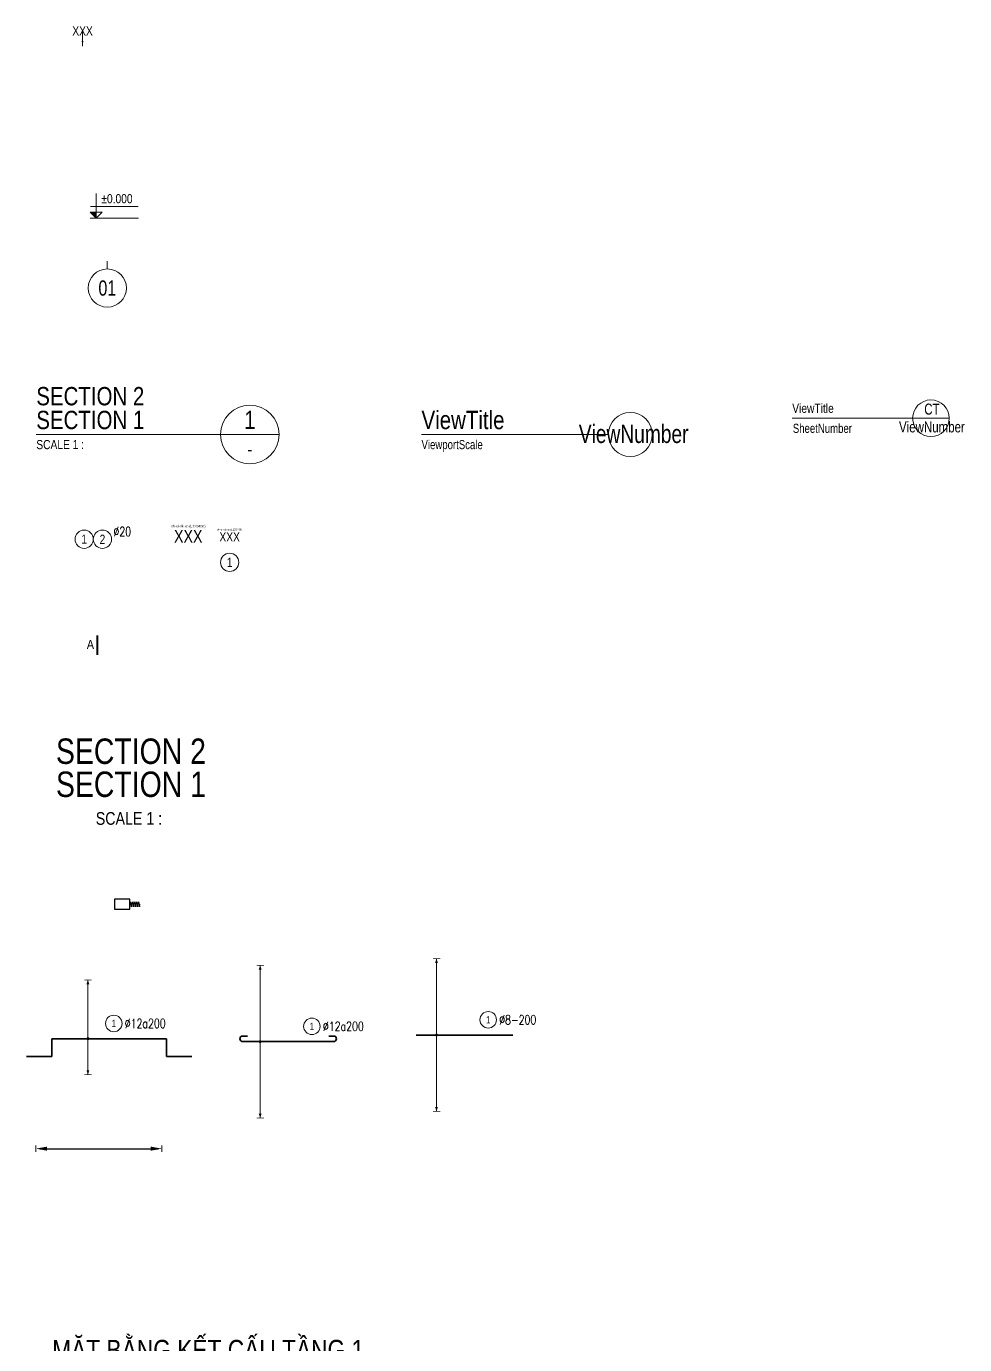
# Model space of a CAD drawing. Header units: millimetres. Extents: x -2123450 to -961021, y -260876 to 649159.
# Drawn here: x -1134543 to -1116093, y 443240 to 469162 of the extents above; entities that cross this region are included whole.
import ezdxf
from ezdxf.enums import TextEntityAlignment as Align

# ---------------------------------------------------------------- set-up
doc = ezdxf.new("R2010")
doc.units = ezdxf.units.MM
doc.header["$LTSCALE"] = 1000
doc.header["$MEASUREMENT"] = 0
doc.header["$PDMODE"] = 66
doc.linetypes.add('CENTER2', pattern=[1.125, 0.75, -0.125, 0.125, -0.125])
doc.layers.get('0').update_dxf_attribs({"linetype": 'CONTINUOUS'})
doc.layers.get('DEFPOINTS').update_dxf_attribs({"linetype": 'CONTINUOUS'})
for name, color, linetype, lineweight in [('NDC_S_ANNO', 7, 'CONTINUOUS', 15), ('NDC_S_AXIS', 5, 'CENTER2', 15), ('NDC_S_DIM', 1, 'CONTINUOUS', 9), ('NDC_S_REBAR', 4, 'CONTINUOUS', 35), ('NDC_S_SYMBOL', 1, 'CONTINUOUS', 13), ('NDC_S_TEXT SYMBOL', 7, 'CONTINUOUS', 15), ('NDC_S_THIN LINE', 8, 'CONTINUOUS', 9), ('NDC_S_VN TEXT', 7, 'CONTINUOUS', 9)]:
    doc.layers.add(name, color=color, linetype=linetype, lineweight=lineweight)
doc.styles.add('Arial', font='arial.ttf')
doc.styles.add('NDC_ANNO', font='', dxfattribs={"width": 0.8})
doc.styles.add('NDC_ARIAL', font='arial.ttf', dxfattribs={"width": 0.8})
doc.styles.add('NDC_DIM', font='', dxfattribs={"width": 0.75})
doc.styles.add('NDC_EN TXT', font='romans.shx', dxfattribs={"width": 0.8})
doc.styles.add('NDC_VIE TXT', font='arial.ttf', dxfattribs={"width": 0.8})
doc.styles.get('NDC_ANNO').set_extended_font_data('Dotum')
doc.styles.get('NDC_DIM').set_extended_font_data('Dotum')
doc.dimstyles.new('NDC_dim_iso', dxfattribs={"dimtxt": 1.8, "dimasz": 1, "dimexe": 1.5, "dimexo": 2.5, "dimgap": 1, "dimtad": 1, "dimdec": 0, "dimzin": 0, "dimdsep": 46, "dimtxsty": 'NDC_DIM', "dimblk": 'DIMMARK', "dimcen": 0.09, "dimdle": 1.2, "dimclrd": 1, "dimclre": 1, "dimclrt": 3, "dimadec": 0, "dimazin": 0, "dimtfac": 1, "dimtdec": 0, "dimtix": 1, "dimtofl": 0, "dimtmove": 0, "dimatfit": 3, "dimfxl": 4.5, "dimfxlon": 1, "dimtolj": 1, "dimtzin": 0, "dimarcsym": 0})
doc.dimstyles.new('NDC_rai_thep', dxfattribs={"dimtxt": 2, "dimasz": 0.8, "dimexe": 0, "dimexo": 0, "dimtad": 1, "dimdec": 0, "dimzin": 12, "dimdsep": 46, "dimtxsty": 'NDC_DIM', "dimblk": 'kata_block_RUNTIC', "dimcen": 0, "dimse1": 1, "dimse2": 1, "dimclrd": 8, "dimclre": 6, "dimclrt": 7, "dimadec": 0, "dimazin": 3, "dimtfac": 1, "dimtdec": 0, "dimtmove": 2, "dimatfit": 3, "dimldrblk": 'kata_block_LEADERTIC', "dimfxl": 1, "dimtolj": 1, "dimtzin": 0, "dimlwd": -1, "dimlwe": -1, "dimarcsym": 0})

# ---------------------------------------------------------------- blocks, each defined once
blk = doc.blocks.new('DIMMARK')
at = {"layer": 'NDC_S_DIM', "color": 1}
blk.add_line((-1.5, 0), (1, 0), dxfattribs=at)
at = {"layer": 'NDC_S_DIM', "color": 2, "const_width": 0.15}
blk.add_lwpolyline([(-0.5, -0.5), (0.5, 0.5)], dxfattribs=at)
blk = doc.blocks.new('*U745')
at = {"layer": 'NDC_S_DIM'}
blk.add_circle((0, 0), 3.75, dxfattribs=at)
at = {"layer": 'NDC_S_SYMBOL'}
blk.add_line((0, 3.75), (0, 5.25), dxfattribs=at)
at = {"layer": 'NDC_S_TEXT SYMBOL', "color": 7, "style": 'NDC_ANNO', "width": 0.8}
blk.add_attdef('GRID', text='', height=3, dxfattribs=at).set_placement((0, 0), align=Align.MIDDLE)
blk = doc.blocks.new('*U749')
for centre in [(-5.4, 0), (-1.8, 0)]:
    blk.add_circle(centre, 1.8)
at = {"layer": 'NDC_S_VN TEXT', "color": 7, "style": 'Arial', "width": 0.8}
for tag, p in [('SH1', (-5.4, 0)), ('SH2', (-1.8, 0))]:
    blk.add_attdef(tag, text='', height=1.8, dxfattribs=at).set_placement(p, align=Align.MIDDLE)
at = {"layer": 'NDC_S_VN TEXT', "color": 3, "style": 'NDC_EN TXT', "width": 0.75}
blk.add_attdef('DK1', (0.36, 0.61), '', height=1.8, dxfattribs=at)
blk = doc.blocks.new('*U704')
at = {"layer": 'NDC_S_ANNO', "linetype": 'ByBlock', "lineweight": -2}
blk.add_line((0, 3.61), (0, -0.25), dxfattribs=at)
at = {"layer": 'NDC_S_ANNO', "ltscale": 0.005, "const_width": 0.36}
blk.add_lwpolyline([(0, -0.25), (0, 3.61)], dxfattribs=at)
at = {"layer": 'NDC_S_TEXT SYMBOL', "linetype": 'ByBlock', "lineweight": -2, "style": 'NDC_ARIAL', "width": 0.85}
blk.add_attdef('DETAIL', text='', height=1.8, dxfattribs=at).set_placement((-0.64, 1.82), align=Align.MIDDLE_RIGHT)
blk = doc.blocks.new('kata_block_CT')
at = {"layer": 'NDC_S_ANNO'}
blk.add_hatch(color=3, dxfattribs=at).paths.add_polyline_path([(0, 1.15), (-1.16, 1.15), (0, 0)])
at = {"layer": 'NDC_S_ANNO', "ltscale": 50}
h = blk.add_hatch(dxfattribs=at)
h.set_pattern_fill('ANSI31', color=256, scale=1.0125, style=0)
h.set_pattern_definition([(45, (0, 4e-12), (-2.273, 2.273), [])])
h.paths.add_polyline_path([(0, 1.15), (0, 0), (1.16, 1.15)])
for p, q in [((8.32, 0), (-1.18, 0)), ((-1.15, 2.26), (8.26, 2.26))]:
    blk.add_line(p, q, dxfattribs=at)
for points in [[(0, 4.82), (0, 0)], [(0, 0), (-1.16, 1.15), (0, 1.15)], [(0, 0), (1.16, 1.15), (0, 1.15)]]:
    blk.add_lwpolyline(points, dxfattribs=at)
at = {"layer": 'NDC_S_ANNO', "color": 8, "ltscale": 50}
blk.add_lwpolyline([(0, 0), (-1.16, 1.15), (0, 1.15)], dxfattribs=at)
at = {"layer": 'NDC_S_TEXT SYMBOL', "color": 3, "style": 'NDC_ANNO', "width": 0.8}
blk.add_attdef('CT', (1.01, 2.93), '', height=1.8, dxfattribs=at)
blk = doc.blocks.new('*U742')
at = {"layer": 'NDC_S_DIM', "color": 0, "linetype": 'ByBlock', "lineweight": -2}
blk.add_line((5.76, 0), (-42, 0), dxfattribs=at)
blk.add_circle((0, 0), 5.76, dxfattribs=at)
at = {"color": 6, "linetype": 'ByBlock', "lineweight": -2, "style": 'Arial', "width": 0.8}
blk.add_attdef('SECTDET2', (-42, 5.74), '', height=3.6, dxfattribs=at)
at = {"color": 0, "linetype": 'ByBlock', "lineweight": -2, "style": 'Arial', "width": 0.8}
blk.add_attdef('SECTDET1', (-42, 1.06), '', height=3.6, dxfattribs=at)
blk.add_attdef('DETT', text='', height=3.6, dxfattribs=at).set_placement((0, 2.88), align=Align.MIDDLE)
at = {"color": 3, "lineweight": 25, "style": 'Arial', "width": 0.8}
blk.add_attdef('SSCALE', (-42, -2.88), '', height=1.8, dxfattribs=at)
at = {"color": 3, "lineweight": 35, "style": 'Arial', "width": 0.8}
blk.add_attdef('C/REF', text='', height=2.52, dxfattribs=at).set_placement((0, -2.88), align=Align.MIDDLE)
blk = doc.blocks.new('kata_block_TD')
at = {"color": 6, "linetype": 'ByBlock', "lineweight": -2, "style": 'Arial', "width": 0.8}
blk.add_attdef('SECTDET2', text='', height=3.6, dxfattribs=at).set_placement((0, 5.74), align=Align.CENTER)
at = {"color": 0, "linetype": 'ByBlock', "lineweight": -2, "style": 'Arial', "width": 0.8}
blk.add_attdef('SECTDET1', text='', height=3.6, dxfattribs=at).set_placement((0, 1.06), align=Align.CENTER)
at = {"color": 3, "lineweight": 25, "style": 'Arial', "width": 0.8}
blk.add_attdef('SSCALE', text='', height=1.8, dxfattribs=at).set_placement((0, -2.88), align=Align.CENTER)
blk = doc.blocks.new('*U746')
h = blk.add_hatch(color=6)
edge = h.paths.add_edge_path()
edge.add_arc((-2.99, 0), 0.216, 0, 360)
at = {"layer": 'NDC_S_DIM', "color": 8}
for q in [(-2.99, 11.57), (-2.99, -7.07)]:
    blk.add_line((-2.99, 0), q, dxfattribs=at)
for points in [[(-3.72, 11.56, 0.144, 0.144, 0), (-2.28, 11.56, 0, 0, 0)], [(-3.71, -7.07, 0.144, 0.144, 0), (-2.27, -7.07, 0, 0, 0)]]:
    blk.add_lwpolyline(points, format="xyseb", dxfattribs=at)
at = {"layer": 'NDC_S_DIM'}
blk.add_circle((2.1, 3), 1.62, dxfattribs=at)
at = {"layer": 'NDC_S_DIM', "color": 6}
blk.add_circle((-2.99, 0), 0.216, dxfattribs=at)
at = {"layer": 'NDC_S_DIM', "color": 8}
for points in [[(-3.29, 10.7), (-3, 11.56), (-2.71, 10.7)], [(-3.28, -6.2), (-2.99, -7.07), (-2.71, -6.2)]]:
    blk.add_solid(points, dxfattribs=at)
at = {"layer": 'NDC_S_REBAR'}
for p, q in [((0, 0), (-10.09, 0)), ((-10.09, 0), (-10.09, -3.5)), ((0, 0), (12.46, 0)), ((12.46, 0), (12.46, -3.5)), ((-10.09, -3.5), (-15.09, -3.5)), ((12.46, -3.5), (17.46, -3.5))]:
    blk.add_line(p, q, dxfattribs=at)
at = {"layer": 'NDC_S_VN TEXT', "style": 'Arial', "width": 0.8}
blk.add_attdef('KHT', text='', height=1.44, dxfattribs=at).set_placement((2.1, 3), align=Align.MIDDLE_CENTER)
at = {"layer": 'NDC_S_VN TEXT', "color": 3, "style": 'NDC_EN TXT', "width": 0.75}
blk.add_attdef('DKT', (4.26, 2.1), '', height=1.8, dxfattribs=at)
blk = doc.blocks.new('kata_block_COUPLER')
at = {"color": 0}
blk.add_lwpolyline([(-1.5, -1), (1.5, -1), (1.5, 1), (-1.5, 1)], close=True, dxfattribs=at)
blk = doc.blocks.new('kata_block_RUNTIC')
at = {"layer": 'NDC_S_DIM', "color": 8}
blk.add_line((0, 0.75), (0, -0.75), dxfattribs=at)
blk.add_lwpolyline([(0, 0, 0, 1, 0), (-2.7, 0, 1, 1, 0)], format="xyseb", dxfattribs=at)
blk = doc.blocks.new('*D766')
at = {"color": 8, "transparency": 16777216}
blk.add_line((-1134274, 447093), (-1131960, 447093), dxfattribs=at)
at = {"layer": 'DEFPOINTS', "color": 0, "transparency": 16777216}
for p in [(-1134354, 447093), (-1131880, 447093), (-1131880, 447093)]:
    blk.add_point(p, dxfattribs=at)
at = {"color": 8, "transparency": 16777216, "xscale": 80, "yscale": 80, "zscale": 80, "rotation": 180}
blk.add_blockref('kata_block_RUNTIC', (-1134354, 447093), dxfattribs=at)
at = {"color": 8, "transparency": 16777216, "xscale": 80, "yscale": 80, "zscale": 80}
blk.add_blockref('kata_block_RUNTIC', (-1131880, 447093), dxfattribs=at)
blk = doc.blocks.new('kata_block_LEADERTIC')
at = {"layer": 'NDC_S_DIM', "color": 6}
blk.add_lwpolyline([(0, 0, 0, 1, 0), (-2.7, 0, 1, 1, 0)], format="xyseb", dxfattribs=at)
blk = doc.blocks.new('kata_block_KHTCT')
at = {"layer": 'DEFPOINTS', "color": 8, "style": 'Arial', "width": 0.8}
blk.add_attdef('CONG_THUC', text='', height=0.36, dxfattribs=at).set_placement((0, 1.44), align=Align.MIDDLE_CENTER)
at = {"layer": 'NDC_S_VN TEXT', "color": 3, "style": 'Arial', "width": 0.8}
blk.add_attdef('CHU_THICH', text='', height=1.8, dxfattribs=at).set_placement((0, 0), align=Align.MIDDLE_CENTER)
blk = doc.blocks.new('kata_block_REN')
blk.add_lwpolyline([(0, 0), (5, 25), (15, -25), (25, 25), (35, -25), (45, 25), (55, -25), (65, 25), (75, -25), (85, 25), (95, -25), (100, 0)])
blk = doc.blocks.new('*U741')
h = blk.add_hatch(color=6)
edge = h.paths.add_edge_path()
edge.add_arc((-3, 0), 0.216, 0, 360)
at = {"layer": 'NDC_S_DIM', "color": 8}
for q in [(-3, 15), (-3, -15)]:
    blk.add_line((-3, 0), q, dxfattribs=at)
for points in [[(-3.72, 15, 0.144, 0.144, 0), (-2.28, 15, 0, 0, 0)], [(-3.72, -15, 0.144, 0.144, 0), (-2.28, -15, 0, 0, 0)]]:
    blk.add_lwpolyline(points, format="xyseb", dxfattribs=at)
at = {"layer": 'NDC_S_DIM'}
blk.add_circle((7.17, 3), 1.62, dxfattribs=at)
at = {"layer": 'NDC_S_DIM', "color": 6}
blk.add_circle((-3, 0), 0.216, dxfattribs=at)
at = {"layer": 'NDC_S_DIM', "color": 8}
for points in [[(-3.29, 14.14), (-3, 15), (-2.71, 14.14)], [(-3.29, -14.14), (-3, -15), (-2.71, -14.14)]]:
    blk.add_solid(points, dxfattribs=at)
at = {"layer": 'NDC_S_REBAR'}
for p, q in [((0, 0), (-7, 0)), ((12, 0), (0, 0))]:
    blk.add_line(p, q, dxfattribs=at)
at = {"layer": 'NDC_S_VN TEXT', "style": 'Arial', "width": 0.8}
blk.add_attdef('KHT', text='', height=1.44, dxfattribs=at).set_placement((7.17, 3), align=Align.MIDDLE_CENTER)
at = {"layer": 'NDC_S_VN TEXT', "color": 3, "style": 'NDC_EN TXT', "width": 0.75}
blk.add_attdef('DKT', (9.33, 2.1), '', height=1.8, dxfattribs=at)
blk = doc.blocks.new('*U731')
at = {"layer": 'NDC_S_VN TEXT', "color": 3, "style": 'Arial', "width": 0.8}
for tag, p in [('TITLE', (-20.59, 10.3)), ('DRAWING.NO', (-0.37, -21.58))]:
    blk.add_attdef(tag, text='', height=4, dxfattribs=at).set_placement(p, align=Align.MIDDLE_CENTER)
at = {"layer": 'NDC_S_VN TEXT', "color": 3, "ltscale": 0.8, "style": 'Arial', "width": 0.8}
for tag, p in [('REV', (-4.65, -14.49)), ('DATE', (-28.53, -21.74))]:
    blk.add_attdef(tag, text='', height=2.5, dxfattribs=at).set_placement(p, align=Align.MIDDLE_CENTER)
blk = doc.blocks.new('*U744')
blk.add_circle((0, -5), 1.8)
at = {"layer": 'DEFPOINTS', "color": 8, "style": 'Arial', "width": 0.8}
blk.add_attdef('CONG_THUC', text='', height=0.36, dxfattribs=at).set_placement((0, 1.44), align=Align.MIDDLE_CENTER)
at = {"layer": 'NDC_S_VN TEXT', "color": 3, "style": 'Arial', "width": 0.8}
blk.add_attdef('CHU_THICH', text='', height=1.8, dxfattribs=at).set_placement((0, 0), align=Align.MIDDLE_CENTER)
at = {"layer": 'NDC_S_VN TEXT', "color": 7, "style": 'Arial', "width": 0.8}
blk.add_attdef('SH', text='', height=1.8, dxfattribs=at).set_placement((0, -5), align=Align.MIDDLE)
blk = doc.blocks.new('*U747')
at = {"layer": 'NDC_S_ANNO'}
blk.add_line((0, 0), (-36.73, 0), dxfattribs=at)
blk.add_circle((4.32, 0), 4.32, dxfattribs=at)
at = {"layer": 'NDC_S_TEXT SYMBOL', "color": 6, "linetype": 'ByBlock', "lineweight": -2, "style": 'NDC_VIE TXT', "width": 0.8, "flags": 8}
blk.add_attdef('VIEWTITLE', (-36.73, 1.06), '', height=3.6, dxfattribs=at)
at = {"layer": 'NDC_S_TEXT SYMBOL', "color": 0, "linetype": 'ByBlock', "lineweight": -2, "style": 'NDC_ANNO', "width": 0.8, "flags": 8}
blk.add_attdef('NO.', text='', height=3.6, dxfattribs=at).set_placement((4.98, 0.2), align=Align.MIDDLE)
at = {"layer": 'NDC_S_TEXT SYMBOL', "color": 3, "lineweight": 25, "style": 'NDC_ANNO', "width": 0.8, "flags": 8}
blk.add_attdef('SCALE', (-36.73, -2.88), '', height=1.8, dxfattribs=at)
blk = doc.blocks.new('*U748')
at = {"layer": 'NDC_S_ANNO'}
blk.add_line((7.2, 0), (-23.67, 0), dxfattribs=at)
blk.add_circle((3.6, 0), 3.6, dxfattribs=at)
at = {"layer": 'NDC_S_TEXT SYMBOL', "color": 6, "linetype": 'ByBlock', "lineweight": -2, "style": 'NDC_VIE TXT', "width": 0.8, "flags": 8}
blk.add_attdef('VIEWTITLE', (-23.67, 1.06), '', height=1.8, dxfattribs=at)
at = {"layer": 'NDC_S_TEXT SYMBOL', "linetype": 'ByBlock', "lineweight": -2, "style": 'NDC_ANNO', "width": 0.8, "flags": 8}
for tag, p in [('CHITIET', (3.79, 1.79)), ('NO.', (3.79, -1.66))]:
    blk.add_attdef(tag, text='', height=2.16, dxfattribs=at).set_placement(p, align=Align.MIDDLE)
at = {"layer": 'NDC_S_TEXT SYMBOL', "color": 3, "lineweight": 25, "style": 'NDC_ANNO', "width": 0.8, "flags": 8}
blk.add_attdef('C/REF', (-23.56, -2.88), '', height=1.8, dxfattribs=at)
blk = doc.blocks.new('Bo tri thep san nho')
h = blk.add_hatch(color=6)
edge = h.paths.add_edge_path()
edge.add_arc((-3, 0), 0.216, 0, 360)
at = {"layer": 'NDC_S_DIM', "color": 8}
for q in [(-3, 15), (-3, -15)]:
    blk.add_line((-3, 0), q, dxfattribs=at)
for points in [[(-3.72, 15, 0.144, 0.144, 0), (-2.28, 15, 0, 0, 0)], [(-3.72, -15, 0.144, 0.144, 0), (-2.28, -15, 0, 0, 0)]]:
    blk.add_lwpolyline(points, format="xyseb", dxfattribs=at)
at = {"layer": 'NDC_S_DIM'}
blk.add_circle((7.17, 3), 1.62, dxfattribs=at)
at = {"layer": 'NDC_S_DIM', "color": 6}
blk.add_circle((-3, 0), 0.216, dxfattribs=at)
at = {"layer": 'NDC_S_DIM', "color": 8}
for points in [[(-3.29, 14.14), (-3, 15), (-2.71, 14.14)], [(-3.29, -14.14), (-3, -15), (-2.71, -14.14)]]:
    blk.add_solid(points, dxfattribs=at)
at = {"layer": 'NDC_S_REBAR'}
for p, q in [((0, 0), (-6.45, 0)), ((11.45, 0), (0, 0))]:
    blk.add_line(p, q, dxfattribs=at)
for points in [[(-6.45, 0, -0.96621), (-6.49, 1.1), (-5.49, 1.1)], [(11.45, 0, 0.96621), (11.49, 1.1), (10.49, 1.1)]]:
    blk.add_lwpolyline(points, format="xyb", dxfattribs=at)
at = {"layer": 'NDC_S_VN TEXT', "style": 'Arial', "width": 0.8}
blk.add_attdef('KHT', text='', height=1.44, dxfattribs=at).set_placement((7.17, 3), align=Align.MIDDLE_CENTER)
at = {"layer": 'NDC_S_VN TEXT', "color": 3, "style": 'NDC_EN TXT', "width": 0.75}
blk.add_attdef('DKT', (9.33, 2.1), '', height=1.8, dxfattribs=at)
blk = doc.blocks.new('*U743')
at = {"layer": 'NDC_S_ANNO', "ltscale": 0.8, "style": 'Arial', "width": 0.8}
blk.add_attdef('TEN', text='', height=1.8, dxfattribs=at).set_placement((0, 3), align=Align.MIDDLE_CENTER)
at = {"layer": 'NDC_S_ANNO', "ltscale": 0.8, "style": 'Arial', "width": 0.8, "flags": 1}
blk.add_attdef('CHU_THICH', text='', height=1.8, dxfattribs=at).set_placement((0, 0), align=Align.MIDDLE_CENTER)
at = {"layer": 'DEFPOINTS'}
blk.add_leader([(0, 0), (0, 3)], dimstyle='NDC_dim_iso', override={"dimasz": 1, "dimgap": 0.625, "dimtad": 0}, dxfattribs=at)

msp = doc.modelspace()

# ---------------------------------------------------------------- block references
ref = msp.add_blockref('kata_block_KHTCT', (-1131359.44, 459133.59), dxfattribs=dict(xscale=100, yscale=100, zscale=100))
ref.add_attrib('CHU_THICH', 'XXX', dxfattribs={"layer": 'NDC_S_VN TEXT', "color": 3, "height": 250, "style": 'Arial', "width": 0.8}).set_placement((-1131359.44, 459133.59), align=Align.MIDDLE_CENTER)
ref.add_attrib('CONG_THUC', 'sh-sl-dk-kc-(L123456)', dxfattribs={"layer": 'DEFPOINTS', "color": 8, "height": 50, "style": 'Arial', "width": 0.8}).set_placement((-1131359.44, 459333.59), align=Align.MIDDLE_CENTER)
for name, p, xscale, yscale, zscale in [('kata_block_COUPLER', (-1132658.37, 451899.75), 100, 100, 100), ('kata_block_REN', (-1132508.37, 451899.75), 2, 2, 2)]:
    msp.add_blockref(name, p, dxfattribs=dict(xscale=xscale, yscale=yscale, zscale=zscale))
at = {"xscale": 100, "yscale": 100, "zscale": 100}
for name, p, values in [('*U741', (-1126177.8, 449327.12), {'KHT': '1', 'DKT': '%%C8-200'}), ('Bo tri thep san nho', (-1129645.05, 449198.03), {'KHT': '1', 'DKT': '%%c12a200'}), ('*U746', (-1133033.49, 449255.1), {'KHT': '1', 'DKT': '%%c12a200'}), ('*U731', (-1128908.69, 442102.96), {'DRAWING.NO': 'xx-xxxx', 'REV': 'KC', 'DATE': '01-05-2017', 'TITLE': 'MẶT BẰNG KẾT CẤU TẦNG 1'})]:
    msp.add_blockref(name, p, dxfattribs=at).add_auto_attribs(values)
at = {"layer": 'NDC_S_AXIS', "xscale": 100, "yscale": 100, "zscale": 100}
msp.add_blockref('*U745', (-1132950.81, 464016.58), dxfattribs=at).add_auto_attribs({'GRID': '01'})
at = {"layer": 'NDC_S_THIN LINE'}
ref = msp.add_blockref('kata_block_CT', (-1133169.59, 465390.34), dxfattribs=dict(at, xscale=100, yscale=100, zscale=100))
ref.add_attrib('CT', '%%p0.000', (-1133068.1, 465683.25), dxfattribs={"layer": '0', "color": 3, "height": 180, "style": 'Arial', "width": 0.8})
at = {"layer": 'NDC_S_THIN LINE', "xscale": 100, "yscale": 100, "zscale": 100}
msp.add_blockref('*U742', (-1130147.39, 461135.97), dxfattribs=at).add_auto_attribs({'SECTDET1': 'SECTION 1', 'SECTDET2': 'SECTION 2', 'DETT': '1', 'C/REF': '-', 'SSCALE': 'SCALE 1 : '})
at = {"layer": 'NDC_S_THIN LINE'}
ref = msp.add_blockref('*U748', (-1117115.54, 461455.87), dxfattribs=dict(at, xscale=100, yscale=100, zscale=100))
ref.add_attrib('VIEWTITLE', 'ViewTitle', (-1119482.71, 461561.76), dxfattribs={"layer": 'NDC_S_TEXT SYMBOL', "color": 6, "linetype": 'ByBlock', "lineweight": -2, "height": 180, "style": 'NDC_VIE TXT', "width": 0.8})
ref.add_attrib('CHITIET', 'CT', dxfattribs={"layer": 'NDC_S_TEXT SYMBOL', "linetype": 'ByBlock', "lineweight": -2, "height": 216, "style": 'NDC_ANNO', "width": 0.8}).set_placement((-1116736.18, 461635.17), align=Align.MIDDLE)
ref.add_attrib('C/REF', 'SheetNumber', (-1119471.06, 461167.95), dxfattribs={"layer": 'NDC_S_TEXT SYMBOL', "color": 3, "lineweight": 25, "height": 180, "style": 'NDC_ANNO', "width": 0.8})
ref.add_attrib('NO.', 'ViewNumber', dxfattribs={"layer": 'NDC_S_TEXT SYMBOL', "linetype": 'ByBlock', "lineweight": -2, "height": 216, "style": 'NDC_ANNO', "width": 0.8}).set_placement((-1116736.18, 461289.49), align=Align.MIDDLE)
ref = msp.add_blockref('*U747', (-1123099.2, 461135.97), dxfattribs=dict(at, xscale=100, yscale=100, zscale=100))
ref.add_attrib('VIEWTITLE', 'ViewTitle', (-1126772.52, 461241.85), dxfattribs={"layer": 'NDC_S_TEXT SYMBOL', "color": 6, "linetype": 'ByBlock', "lineweight": -2, "height": 360, "style": 'NDC_VIE TXT', "width": 0.8})
ref.add_attrib('NO.', 'ViewNumber', dxfattribs={"layer": 'NDC_S_TEXT SYMBOL', "color": 0, "linetype": 'ByBlock', "lineweight": -2, "height": 360, "style": 'NDC_ANNO', "width": 0.8}).set_placement((-1122601.21, 461156.02), align=Align.MIDDLE)
ref.add_attrib('SCALE', 'ViewportScale', (-1126772.52, 460848.05), dxfattribs={"layer": 'NDC_S_TEXT SYMBOL', "color": 3, "lineweight": 25, "height": 180, "style": 'NDC_ANNO', "width": 0.8})
ref = msp.add_blockref('kata_block_TD', (-1132486.31, 453861.52), dxfattribs=dict(at, xscale=100, yscale=100, zscale=100))
ref.add_attrib('SECTDET1', 'SECTION 1', dxfattribs={"layer": '0', "color": 0, "linetype": 'ByBlock', "lineweight": -2, "height": 500, "style": 'Arial', "width": 0.8}).set_placement((-1132486.31, 454008.58), align=Align.CENTER)
ref.add_attrib('SECTDET2', 'SECTION 2', dxfattribs={"layer": '0', "color": 6, "linetype": 'ByBlock', "lineweight": -2, "height": 500, "style": 'Arial', "width": 0.8}).set_placement((-1132486.31, 454658.58), align=Align.CENTER)
ref.add_attrib('SSCALE', 'SCALE 1 : ', dxfattribs={"layer": '0', "color": 3, "lineweight": 25, "height": 250, "style": 'Arial', "width": 0.8}).set_placement((-1132486.31, 453461.63), align=Align.CENTER)
at = {"layer": 'NDC_S_VN TEXT', "xscale": 100, "yscale": 100, "zscale": 100}
for name, p, values in [('*U743', (-1133437.95, 468771.68), {'TEN': 'XXX'}), ('*U749', (-1132866.33, 459077.17), {'SH1': '1', 'SH2': '2', 'DK1': '%%c20'}), ('*U744', (-1130545.19, 459122.33), {'CHU_THICH': 'XXX', 'CONG_THUC': 'sh-sl-dk-kc-(L123456)', 'SH': '1'}), ('*U704', (-1133147.95, 456825.78), {'DETAIL': 'A'})]:
    msp.add_blockref(name, p, dxfattribs=at).add_auto_attribs(values)

# ---------------------------------------------------------------- dimensions: what is measured, and where the dimension line sits
dim = msp.add_aligned_dim(p1=(-1134354.17, 447092.7), p2=(-1131879.99, 447092.7), distance=0, text=' ', dimstyle='NDC_rai_thep', override={"dimscale": 100, "dimtxt": 2})
dim.commit()
dim.dimension.update_dxf_attribs({"geometry": '*D766', "text_midpoint": (-1133117.08, 447092.7)})

doc.saveas('drawing.dxf')
